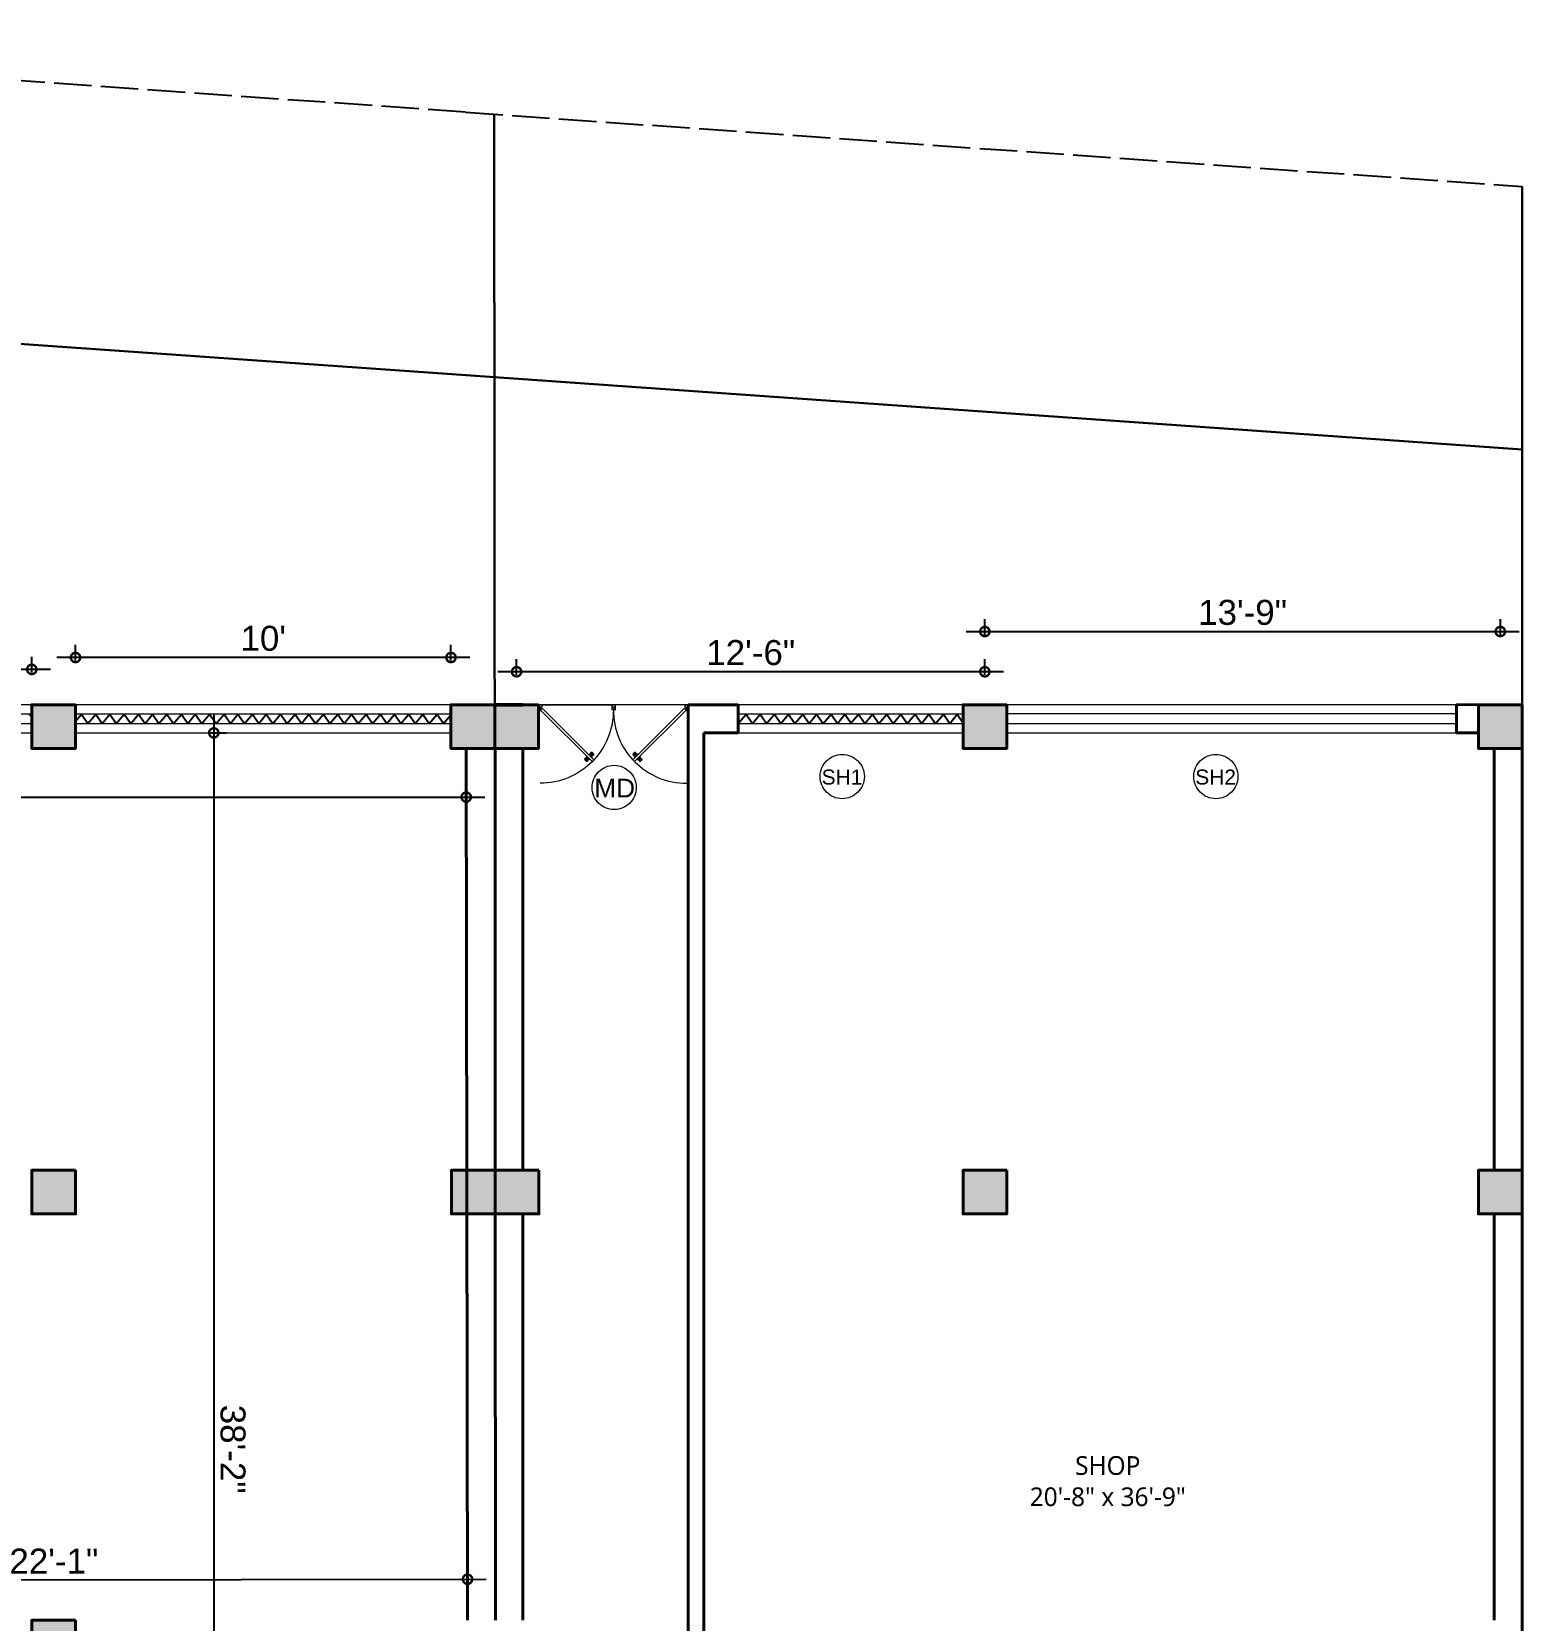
# Model space of a CAD drawing. Header units: inches. Extents: x -71 to 2682309, y -3332 to 801571.
# Drawn here: x 2643232 to 2643709, y 787845 to 788353 of the extents above; entities that cross this region are included whole.
import ezdxf

# ---------------------------------------------------------------- set-up
doc = ezdxf.new("R2010")
doc.units = ezdxf.units.IN
doc.header["$MEASUREMENT"] = 0
doc.header["$PDMODE"] = 99
for name, pattern in [('ACAD_ISO02W100', [15, 12, -3]), ('ACAD_ISO10W100', [18, 12, -3, 0, -3]), ('SOLID', [0])]:
    doc.linetypes.add(name, pattern=pattern)
for name, color, linetype, lineweight in [('CONC. OUTLINE RA', 150, 'Continuous', 40), ('ele 4', 114, 'Continuous', 9), ('elev 2', 20, 'Continuous', 25), ('HATCH RA', 8, 'Continuous', 9), ('PUERTAS', 7, 'Continuous', 13), ('TEXTURE EA', 8, 'ACAD_ISO10W100', 9), ('wall EA', 24, 'Continuous', 40), ('WALL RA', 42, 'Continuous', 50), ('Win EA', 114, 'Continuous', 5)]:
    doc.layers.add(name, color=color, linetype=linetype, lineweight=lineweight)
for name, color, linetype in [('HACTH', 7, 'Continuous'), ('lettring', 7, 'Continuous'), ('S-DIM', 7, 'Continuous'), ('text EA', 7, 'Continuous')]:
    doc.layers.add(name, color=color, linetype=linetype)
doc.styles.add('EAPL', font='arial.ttf', dxfattribs={"height": 8})
doc.styles.get("Standard").update_dxf_attribs({"font": 'arial.ttf'})
doc.dimstyles.new('EA Copy of 1-8', dxfattribs={"dimtxt": 8, "dimasz": 6, "dimexe": 4, "dimexo": 6, "dimgap": 2, "dimtad": 1, "dimdec": 0, "dimzin": 0, "dimdsep": 46, "dimlunit": 3, "dimtxsty": 'EAPL', "dimblk": 'DOTSMALL', "dimcen": -0.09, "dimdle": 6, "dimclrd": 256, "dimclre": 256, "dimclrt": 256, "dimadec": 0, "dimazin": 0, "dimtfac": 8, "dimtdec": 0, "dimtix": 1, "dimtmove": 0, "dimatfit": 3, "dimldrblk": 'OPEN30', "dimfxl": 1, "dimfxlon": 1, "dimtolj": 1, "dimtzin": 0, "dimlwd": -1, "dimlwe": -1, "dimarcsym": 0})

# ---------------------------------------------------------------- blocks, each defined once
blk = doc.blocks.new('COLUMN')
at = {"layer": 'HACTH', "lineweight": 30, "transparency": 33554541}
h = blk.add_hatch(color=256, dxfattribs=at)
h.dxf.hatch_style = 1
h.paths.add_polyline_path([(2659104.19, 784576.38), (2659090.19, 784576.38), (2659090.19, 784562.38), (2659104.19, 784562.38)])
at = {"layer": 'CONC. OUTLINE RA'}
blk.add_lwpolyline([(2659090.19, 784576.38), (2659104.19, 784576.38), (2659104.19, 784562.38), (2659090.19, 784562.38)], close=True, dxfattribs=at)
blk = doc.blocks.new('3ft')
at = {"layer": 'PUERTAS', "color": 6}
for p, q in [((1.01, 2.52), (25.23, 26.74)), ((26.05, 25.92), (1.77, 1.64)), ((26.05, 25.92), (25.23, 26.74)), ((0, 2.4), (0, 0)), ((0.72, 2.4), (0, 2.4)), ((1.6, 0), (0, 0)), ((0.72, 1.52), (0.72, 2.44)), ((0.8, 1.52), (0.72, 1.52)), ((0.8, 1.52), (0.8, 2.41)), ((0.8, 1.2), (0.8, 1.52)), ((1.6, 1.2), (0.8, 1.2)), ((1.57, 1.84), (0.94, 2.47)), ((1.63, 1.89), (0.97, 2.55)), ((1.63, 1.89), (1.57, 1.84)), ((1.77, 1.64), (1.57, 1.84)), ((1.6, 0), (1.6, 1.2)), ((34.4, 0), (34.4, 1.2)), ((34.4, 1.2), (35.2, 1.2)), ((34.4, 0), (36, 0)), ((35.2, 1.2), (35.2, 2.4)), ((35.2, 2.4), (36, 2.4)), ((36, 0), (36, 2.4))]:
    blk.add_line(p, q, dxfattribs=at)
at = {"layer": 'PUERTAS', "color": 8}
for p, q in [((22.57, 24.94), (21.65, 25.68)), ((22.63, 24.99), (21.69, 25.75)), ((22.74, 25.1), (21.84, 25.9)), ((22.13, 26.28), (21.98, 26.13)), ((22.88, 25.24), (22.01, 26.06)), ((22.13, 26.28), (22.27, 26.42)), ((22.29, 26.41), (22.27, 26.42)), ((23.16, 25.52), (22.34, 26.39)), ((23.3, 25.66), (22.5, 26.56)), ((23.41, 25.77), (22.65, 26.71)), ((22.69, 24.32), (23.02, 24.83)), ((23.46, 25.83), (22.72, 26.75)), ((22.95, 24.96), (22.84, 25.07)), ((22.98, 24.99), (22.86, 25.1)), ((23.03, 25.04), (22.91, 25.15)), ((22.91, 24.53), (23.1, 24.91)), ((23.11, 25.12), (22.99, 25.23)), ((23.13, 24.76), (23.18, 24.99)), ((23.28, 25.3), (23.17, 25.41)), ((23.36, 25.37), (23.25, 25.49)), ((23.31, 24.94), (23.28, 25.08)), ((23.41, 25.43), (23.3, 25.54)), ((23.46, 25.09), (23.32, 25.13)), ((23.44, 25.45), (23.33, 25.56)), ((23.64, 25.27), (23.41, 25.22)), ((23.87, 25.49), (23.49, 25.3)), ((24.08, 25.71), (23.57, 25.38)), ((23.63, 23.38), (24.14, 23.72)), ((23.84, 23.6), (24.22, 23.79)), ((24.07, 23.82), (24.3, 23.88)), ((24.25, 24), (24.39, 23.97)), ((24.25, 23.26), (24.99, 22.34)), ((24.27, 23.64), (24.38, 23.53)), ((24.3, 23.67), (24.41, 23.56)), ((24.3, 23.32), (25.06, 22.38)), ((24.35, 23.72), (24.46, 23.61)), ((24.4, 24.15), (24.43, 24.01)), ((24.41, 23.43), (25.2, 22.53)), ((24.43, 23.8), (24.54, 23.69)), ((24.58, 24.33), (24.52, 24.1)), ((24.55, 23.57), (25.37, 22.7)), ((24.6, 23.97), (24.72, 23.86)), ((24.8, 24.56), (24.61, 24.18)), ((25.02, 24.77), (24.68, 24.26)), ((24.68, 24.05), (24.79, 23.94)), ((24.73, 24.1), (24.85, 23.99)), ((24.76, 24.13), (24.87, 24.02)), ((24.83, 23.85), (25.7, 23.03)), ((24.97, 23.99), (25.87, 23.2)), ((25.08, 24.1), (26.02, 23.34)), ((25.14, 24.15), (26.06, 23.41)), ((25.58, 22.82), (25.43, 22.67)), ((25.58, 22.82), (25.73, 22.97)), ((25.72, 22.98), (25.73, 22.97)), ((0, 0), (36, 0))]:
    blk.add_line(p, q, dxfattribs=at)
at = {"layer": 'PUERTAS', "color": 1}
for p, q in [((21.67, 25.73), (22.17, 26.23)), ((22.49, 24.95), (21.67, 25.61)), ((21.7, 25.82), (22.14, 26.26)), ((21.73, 25.79), (21.7, 25.82)), ((22.58, 26.7), (22.14, 26.26)), ((22.67, 26.73), (22.17, 26.23)), ((22.61, 26.67), (22.58, 26.7)), ((22.6, 24.96), (23.02, 25.38)), ((22.61, 24.25), (22.92, 24.72)), ((22.62, 24.13), (22.61, 24.14)), ((22.7, 25.07), (22.71, 25.06)), ((23.45, 25.91), (22.79, 26.73)), ((22.82, 25.06), (23.08, 25.32)), ((22.94, 24.95), (22.83, 25.07)), ((22.92, 24.72), (22.92, 24.72)), ((22.93, 24.94), (23.19, 25.21)), ((22.93, 24.84), (22.93, 24.83)), ((23.44, 25.81), (23.02, 25.38)), ((23.34, 25.58), (23.08, 25.32)), ((23.46, 25.47), (23.19, 25.21)), ((23.33, 25.7), (23.34, 25.69)), ((23.45, 25.46), (23.33, 25.57)), ((23.44, 23.31), (23.45, 23.3)), ((23.56, 23.3), (24.03, 23.61)), ((23.57, 25.47), (23.57, 25.47)), ((24.15, 25.79), (23.68, 25.48)), ((23.68, 25.48), (23.68, 25.48)), ((24.03, 23.61), (24.03, 23.62)), ((24.14, 23.62), (24.14, 23.62)), ((24.25, 23.62), (24.51, 23.89)), ((24.27, 25.78), (24.26, 25.79)), ((24.26, 23.29), (24.69, 23.71)), ((24.26, 23.63), (24.37, 23.52)), ((24.26, 23.18), (24.92, 22.37)), ((24.37, 23.52), (24.63, 23.77)), ((24.37, 23.4), (24.37, 23.4)), ((24.78, 24.15), (24.51, 23.89)), ((24.89, 24.03), (24.63, 23.77)), ((25.11, 24.14), (24.69, 23.71)), ((24.77, 24.14), (24.88, 24.03)), ((24.79, 24.38), (24.78, 24.37)), ((24.78, 24.26), (24.78, 24.26)), ((25.1, 24.84), (24.79, 24.38)), ((25, 24.03), (25, 24.03)), ((25.04, 22.36), (25.54, 22.86)), ((25.09, 24.96), (25.1, 24.95)), ((25.1, 22.42), (25.13, 22.39)), ((25.13, 22.39), (25.57, 22.83)), ((25.22, 24.14), (26.03, 23.48)), ((26.04, 23.37), (25.54, 22.86)), ((26.01, 23.27), (25.57, 22.83)), ((25.98, 23.3), (26.01, 23.27))]:
    blk.add_line(p, q, dxfattribs=at)
at = {"layer": 'PUERTAS', "color": 2}
for p, q in [((21.99, 26.11), (21.98, 26.13)), ((25.42, 22.68), (25.43, 22.67))]:
    blk.add_line(p, q, dxfattribs=at)
at = {"layer": 'PUERTAS', "color": 6}
for radius in [0.155, 0.0752]:
    blk.add_circle((0.82, 2.56), radius, dxfattribs=at)
blk.add_arc((0.82, 2.56), 34.38, 359.72845, 90.03333, dxfattribs=at)
at = {"layer": 'PUERTAS', "color": 1}
for centre, start, end in [((22.54, 25.01), 231.07637, 315), ((22.67, 24.2), 135, 225), ((22.73, 26.68), 38.92363, 135), ((22.77, 25.12), 225, 315), ((22.99, 24.89), 135, 219.74275), ((22.87, 24.78), 315, 39.74275), ((23.28, 25.63), 315, 45), ((23.39, 25.86), 315, 38.92363), ((23.51, 23.36), 225, 315), ((23.51, 25.41), 50.25725, 135), ((23.62, 25.53), 230.25725, 315), ((24.09, 23.56), 50.25725, 135), ((24.2, 23.68), 230.25725, 315), ((24.2, 25.73), 45, 135), ((24.32, 23.23), 135, 218.92363), ((24.42, 23.46), 135, 225), ((24.84, 24.31), 135, 219.74275), ((24.72, 24.21), 315, 39.74275), ((24.94, 23.98), 45, 135), ((25.04, 24.89), 315, 45), ((25.17, 24.08), 51.07637, 135), ((25.98, 23.42), 315, 51.07637), ((24.98, 22.42), 218.92363, 315)]:
    blk.add_arc(centre, 0.08, start, end, dxfattribs=at)
blk = doc.blocks.new('*U327')
at = {"color": 3, "xscale": -1}
blk.add_blockref('3ft', (42, 0), dxfattribs=at)
blk = doc.blocks.new('_DotSmall')
at = {"color": 0, "linetype": 'ByBlock', "const_width": 0.5}
blk.add_lwpolyline([(-0.0625, 0, 1), (0.0625, 0, 1)], format="xyb", close=True, dxfattribs=at)
blk = doc.blocks.new('*D686')
at = {"layer": 'Defpoints', "color": 0, "transparency": 16777216}
for p in [(2643701.95, 788161.11), (2643536.94, 788137.71), (2643701.95, 788137.71)]:
    blk.add_point(p, dxfattribs=at)
at = {"layer": 'lettring', "transparency": 16777216}
for p, q in [((2643536.94, 788160.11), (2643536.94, 788165.11)), ((2643701.95, 788160.11), (2643701.95, 788165.11)), ((2643530.94, 788161.11), (2643707.95, 788161.11))]:
    blk.add_line(p, q, dxfattribs=at)
at = {"layer": 'lettring', "transparency": 16777216, "xscale": 6, "yscale": 6, "zscale": 6, "rotation": 180}
blk.add_blockref('_DotSmall', (2643536.94, 788161.11), dxfattribs=at)
at = {"layer": 'lettring', "transparency": 16777216, "xscale": 6, "yscale": 6, "zscale": 6}
blk.add_blockref('_DotSmall', (2643701.95, 788161.11), dxfattribs=at)
at = {"layer": 'lettring', "transparency": 16777216, "insert": (2643619.45, 788167.2), "char_height": 8, "attachment_point": 5, "style": 'EAPL'}
blk.add_mtext('\\A1;13\'-9"', dxfattribs=at)
blk = doc.blocks.new('_Open30')
at = {"color": 0, "linetype": 'ByBlock', "lineweight": -2}
for p, q in [((-1, 0.268), (0, 0)), ((0, 0), (-1, -0.268)), ((0, 0), (-1, 0))]:
    blk.add_line(p, q, dxfattribs=at)
blk = doc.blocks.new('*D678')
at = {"layer": 'Defpoints', "color": 0, "transparency": 16777216}
for p in [(2643387.05, 788148.25), (2643387.05, 788137.71), (2643536.94, 788137.71)]:
    blk.add_point(p, dxfattribs=at)
at = {"layer": 'lettring', "transparency": 16777216}
for p, q in [((2643387.05, 788147.25), (2643387.05, 788152.25)), ((2643536.94, 788147.25), (2643536.94, 788152.25)), ((2643542.94, 788148.25), (2643381.05, 788148.25))]:
    blk.add_line(p, q, dxfattribs=at)
at = {"layer": 'lettring', "transparency": 16777216, "xscale": 6, "yscale": 6, "zscale": 6}
for p, rotation in [((2643387.05, 788148.25), 179.9999870212563), ((2643536.94, 788148.25), 359.9999870212563)]:
    blk.add_blockref('_DotSmall', p, dxfattribs=dict(at, rotation=rotation))
at = {"layer": 'lettring', "transparency": 16777216, "insert": (2643462, 788154.34), "char_height": 8, "attachment_point": 5, "rotation": 360, "style": 'EAPL'}
blk.add_mtext('\\A1;12\'-6"', dxfattribs=at)
blk = doc.blocks.new('*D679')
at = {"layer": 'Defpoints', "color": 0, "transparency": 16777216}
for p in [(2643245.85, 788152.81), (2643245.85, 788137.7), (2643366.05, 788137.71)]:
    blk.add_point(p, dxfattribs=at)
at = {"layer": 'lettring', "transparency": 16777216}
for p, q in [((2643245.85, 788151.81), (2643245.85, 788156.81)), ((2643366.05, 788151.81), (2643366.05, 788156.81)), ((2643372.05, 788152.81), (2643239.85, 788152.81))]:
    blk.add_line(p, q, dxfattribs=at)
at = {"layer": 'lettring', "transparency": 16777216, "xscale": 6, "yscale": 6, "zscale": 6}
for p, rotation in [((2643245.85, 788152.81), 180.0035266557146), ((2643366.05, 788152.81), 0.003526655714578552)]:
    blk.add_blockref('_DotSmall', p, dxfattribs=dict(at, rotation=rotation))
at = {"layer": 'lettring', "transparency": 16777216, "insert": (2643305.95, 788158.89), "char_height": 8, "attachment_point": 5, "rotation": 0.0035, "style": 'EAPL'}
blk.add_mtext("\\A1;10'", dxfattribs=at)
blk = doc.blocks.new('*D680')
at = {"transparency": 16777216}
for p, q in [((2643237.85, 788149), (2643054.67, 788149.01)), ((2643060.67, 788148.01), (2643060.67, 788153.01)), ((2643231.85, 788148), (2643231.85, 788153))]:
    blk.add_line(p, q, dxfattribs=at)
at = {"layer": 'Defpoints', "color": 0, "transparency": 16777216}
for p in [(2643060.67, 788149.01), (2643060.67, 788137.71), (2643231.85, 788137.7)]:
    blk.add_point(p, dxfattribs=at)
at = {"transparency": 16777216, "xscale": 6, "yscale": 6, "zscale": 6}
for p, rotation in [((2643060.67, 788149.01), 179.9978990133593), ((2643231.85, 788149), 359.9978990133593)]:
    blk.add_blockref('_DotSmall', p, dxfattribs=dict(at, rotation=rotation))
at = {"lineweight": 30, "transparency": 16777216, "insert": (2643146.26, 788155.09), "char_height": 8, "attachment_point": 5, "rotation": 359.9979, "style": 'EAPL'}
blk.add_mtext('\\A1;14\'-3"', dxfattribs=at)
blk = doc.blocks.new('*D682')
at = {"layer": 'Defpoints', "color": 0, "transparency": 16777216}
for p in [(2643371.34, 787857.82), (2643106.55, 787844.71), (2643371.36, 787845.13)]:
    blk.add_point(p, dxfattribs=at)
at = {"layer": 'S-DIM', "transparency": 16777216}
for p, q in [((2643106.54, 787856.4), (2643106.53, 787861.4)), ((2643371.34, 787856.82), (2643371.33, 787861.82)), ((2643100.53, 787857.4), (2643377.34, 787857.83))]:
    blk.add_line(p, q, dxfattribs=at)
at = {"layer": 'S-DIM', "transparency": 16777216, "xscale": 6, "yscale": 6, "zscale": 6}
for p, rotation in [((2643106.53, 787857.4), 180.09063635246), ((2643371.34, 787857.82), 0.090636352459989)]:
    blk.add_blockref('_DotSmall', p, dxfattribs=dict(at, rotation=rotation))
at = {"layer": 'S-DIM', "transparency": 16777216, "insert": (2643238.93, 787863.63), "char_height": 8, "attachment_point": 5, "rotation": 0.0906, "style": 'EAPL'}
blk.add_mtext('\\A1;22\'-1"', dxfattribs=at)
blk = doc.blocks.new('*D683')
at = {"layer": 'Defpoints', "color": 0, "transparency": 16777216}
for p in [(2643055.82, 788123.58), (2643370.92, 788123.71), (2643370.92, 788108.13)]:
    blk.add_point(p, dxfattribs=at)
at = {"layer": 'S-DIM', "transparency": 16777216}
for p, q in [((2643049.83, 788108), (2643376.92, 788108.13)), ((2643055.83, 788109), (2643055.83, 788104)), ((2643370.92, 788109.13), (2643370.92, 788104.13))]:
    blk.add_line(p, q, dxfattribs=at)
at = {"layer": 'S-DIM', "transparency": 16777216, "xscale": 6, "yscale": 6, "zscale": 6}
for p, rotation in [((2643055.83, 788108), 180.0229430223252), ((2643370.92, 788108.13), 0.02294302232514754)]:
    blk.add_blockref('_DotSmall', p, dxfattribs=dict(at, rotation=rotation))
at = {"layer": 'S-DIM', "transparency": 16777216, "insert": (2643213.37, 788114.15), "char_height": 8, "attachment_point": 5, "rotation": 0.0229, "style": 'EAPL'}
blk.add_mtext('\\A1;26\'-3"', dxfattribs=at)
blk = doc.blocks.new('*D685')
at = {"layer": 'Defpoints', "color": 0, "transparency": 16777216}
for p in [(2643245.85, 788128.68), (2643245.86, 787670.21), (2643290.13, 787670.21)]:
    blk.add_point(p, dxfattribs=at)
at = {"layer": 'S-DIM', "transparency": 16777216}
for p, q in [((2643290.12, 788134.68), (2643290.13, 787664.21)), ((2643289.12, 788128.68), (2643294.12, 788128.68)), ((2643289.13, 787670.21), (2643294.13, 787670.21))]:
    blk.add_line(p, q, dxfattribs=at)
at = {"layer": 'S-DIM', "transparency": 16777216, "xscale": 6, "yscale": 6, "zscale": 6}
for p, rotation in [((2643290.12, 788128.68), 90.00139359748304), ((2643290.13, 787670.21), 270.0013935974831)]:
    blk.add_blockref('_DotSmall', p, dxfattribs=dict(at, rotation=rotation))
at = {"layer": 'S-DIM', "transparency": 16777216, "insert": (2643296.21, 787899.44), "char_height": 8, "attachment_point": 5, "rotation": 270.0014, "style": 'EAPL'}
blk.add_mtext('\\A1;38\'-2"', dxfattribs=at)

msp = doc.modelspace()

# ---------------------------------------------------------------- linework, layer by layer
at = {"linetype": 'ACAD_ISO02W100'}
for q in [(2643004.93, 788353.06), (2643708.95, 788303.54)]:
    msp.add_line((2643370.69, 788327.33), q, dxfattribs=at)
at = {"color": 244, "lineweight": 30, "true_color": 0x991b1e}
for p, q in [((2643379.87, 788326.69), (2643380.31, 787844.7)), ((2643708.95, 788303.54), (2643708.95, 787531.33)), ((2643364.8, 788243.54), (2643020.44, 788267.76)), ((2643364.8, 788243.54), (2643708.95, 788219.33))]:
    msp.add_line(p, q, dxfattribs=at)
at = {"layer": 'ele 4', "linetype": 'SOLID'}
for p, q in [((2643231.85, 788137.7), (2643044.1, 788137.71)), ((2643231.85, 788134.71), (2643060.67, 788134.71)), ((2643366.05, 788137.7), (2643245.85, 788137.7)), ((2643366.05, 788134.71), (2643245.85, 788134.71)), ((2643708.95, 788137.71), (2643380.05, 788137.71)), ((2643529.94, 788134.71), (2643458.01, 788134.71)), ((2643687.95, 788134.75), (2643543.94, 788134.75)), ((2643060.67, 788131.68), (2643231.85, 788131.68)), ((2643060.67, 788128.68), (2643231.85, 788128.68)), ((2643245.85, 788131.68), (2643366.05, 788131.68)), ((2643245.85, 788128.68), (2643366.05, 788128.68)), ((2643458.01, 788131.68), (2643529.94, 788131.68)), ((2643458.01, 788128.68), (2643529.94, 788128.68)), ((2643543.94, 788131.71), (2643687.95, 788131.71)), ((2643543.94, 788128.71), (2643687.95, 788128.71))]:
    msp.add_line(p, q, dxfattribs=at)
at = {"layer": 'elev 2'}
for p, q in [((2643231.15, 788134.71), (2643231.85, 788133.68)), ((2643245.85, 788132.44), (2643247.75, 788134.71)), ((2643247.75, 788134.71), (2643249.83, 788131.68)), ((2643249.83, 788131.68), (2643252.37, 788134.71)), ((2643252.37, 788134.71), (2643254.43, 788131.68)), ((2643254.43, 788131.68), (2643256.8, 788134.71)), ((2643256.8, 788134.71), (2643258.89, 788131.68)), ((2643258.89, 788131.68), (2643261.43, 788134.71)), ((2643261.43, 788134.71), (2643263.51, 788131.68)), ((2643263.51, 788131.68), (2643266.05, 788134.71)), ((2643266.05, 788134.71), (2643268.11, 788131.68)), ((2643268.11, 788131.68), (2643270.48, 788134.71)), ((2643270.48, 788134.71), (2643272.57, 788131.68)), ((2643272.57, 788131.68), (2643275.11, 788134.71)), ((2643275.11, 788134.71), (2643277.19, 788131.68)), ((2643277.19, 788131.68), (2643279.73, 788134.71)), ((2643279.73, 788134.71), (2643281.79, 788131.68)), ((2643281.79, 788131.68), (2643284.16, 788134.71)), ((2643284.16, 788134.71), (2643286.25, 788131.68)), ((2643286.25, 788131.68), (2643288.78, 788134.71)), ((2643288.78, 788134.71), (2643290.87, 788131.68)), ((2643290.87, 788131.68), (2643293.41, 788134.71)), ((2643293.41, 788134.71), (2643295.46, 788131.68)), ((2643295.46, 788131.68), (2643297.84, 788134.71)), ((2643297.84, 788134.71), (2643299.92, 788131.68)), ((2643299.92, 788131.68), (2643302.46, 788134.71)), ((2643299.92, 788131.68), (2643302.46, 788134.71)), ((2643302.46, 788134.71), (2643304.52, 788131.68)), ((2643304.52, 788131.68), (2643306.89, 788134.71)), ((2643306.89, 788134.71), (2643308.98, 788131.68)), ((2643308.98, 788131.68), (2643311.52, 788134.71)), ((2643311.52, 788134.71), (2643313.6, 788131.68)), ((2643313.6, 788131.68), (2643316.14, 788134.71)), ((2643316.14, 788134.71), (2643318.2, 788131.68)), ((2643318.2, 788131.68), (2643320.57, 788134.71)), ((2643320.57, 788134.71), (2643322.66, 788131.68)), ((2643322.66, 788131.68), (2643325.2, 788134.71)), ((2643325.2, 788134.71), (2643327.28, 788131.68)), ((2643327.28, 788131.68), (2643329.82, 788134.71)), ((2643329.82, 788134.71), (2643331.88, 788131.68)), ((2643331.88, 788131.68), (2643334.25, 788134.71)), ((2643334.25, 788134.71), (2643336.34, 788131.68)), ((2643336.34, 788131.68), (2643338.88, 788134.71)), ((2643338.88, 788134.71), (2643340.96, 788131.68)), ((2643340.96, 788131.68), (2643343.5, 788134.71)), ((2643343.5, 788134.71), (2643345.56, 788131.68)), ((2643345.56, 788131.68), (2643347.93, 788134.71)), ((2643347.93, 788134.71), (2643350.02, 788131.68)), ((2643350.02, 788131.68), (2643352.55, 788134.71)), ((2643350.02, 788131.68), (2643352.55, 788134.71)), ((2643352.55, 788134.71), (2643354.61, 788131.68)), ((2643354.61, 788131.68), (2643356.99, 788134.71)), ((2643356.99, 788134.71), (2643359.07, 788131.68)), ((2643359.07, 788131.68), (2643361.61, 788134.71)), ((2643361.61, 788134.71), (2643363.69, 788131.68)), ((2643363.69, 788131.68), (2643366.05, 788134.49)), ((2643458.01, 788131.68), (2643460.55, 788134.71)), ((2643460.55, 788134.71), (2643462.61, 788131.68)), ((2643462.61, 788131.68), (2643464.98, 788134.71)), ((2643464.98, 788134.71), (2643467.07, 788131.68)), ((2643467.07, 788131.68), (2643469.61, 788134.71)), ((2643469.61, 788134.71), (2643471.66, 788131.68)), ((2643471.66, 788131.68), (2643474.04, 788134.71)), ((2643474.04, 788134.71), (2643476.12, 788131.68)), ((2643476.12, 788131.68), (2643478.66, 788134.71)), ((2643478.66, 788134.71), (2643480.72, 788131.68)), ((2643480.72, 788131.68), (2643483.09, 788134.71)), ((2643483.09, 788134.71), (2643485.18, 788131.68)), ((2643485.18, 788131.68), (2643487.72, 788134.71)), ((2643487.72, 788134.71), (2643489.77, 788131.68)), ((2643489.77, 788131.68), (2643492.15, 788134.71)), ((2643492.15, 788134.71), (2643494.23, 788131.68)), ((2643493.98, 788131.68), (2643496.52, 788134.71)), ((2643496.52, 788134.71), (2643498.57, 788131.68)), ((2643498.57, 788131.68), (2643500.95, 788134.71)), ((2643500.95, 788134.71), (2643503.03, 788131.68)), ((2643503.03, 788131.68), (2643505.57, 788134.71)), ((2643505.57, 788134.71), (2643507.63, 788131.68)), ((2643507.63, 788131.68), (2643510, 788134.71)), ((2643510, 788134.71), (2643512.09, 788131.68)), ((2643512.09, 788131.68), (2643514.63, 788134.71)), ((2643514.63, 788134.71), (2643516.68, 788131.68)), ((2643516.68, 788131.68), (2643519.06, 788134.71)), ((2643519.06, 788134.71), (2643521.14, 788131.68)), ((2643521.14, 788131.68), (2643523.68, 788134.71)), ((2643523.68, 788134.71), (2643525.74, 788131.68)), ((2643525.74, 788131.68), (2643528.11, 788134.71)), ((2643528.11, 788134.71), (2643529.94, 788132.05))]:
    msp.add_line(p, q, dxfattribs=at)
at = {"layer": 'TEXTURE EA', "linetype": 'ACAD_ISO10W100', "ltscale": 4}
for centre in [(2643418.28, 788111.21), (2643491.28, 788114.71), (2643610.88, 788114.71)]:
    msp.add_circle(centre, 7.09, dxfattribs=at)
at = {"layer": 'wall EA'}
for p, q in [((2643442.01, 788137.71), (2643458.01, 788137.71)), ((2643442.02, 787815.71), (2643442.02, 788137.71)), ((2643458.01, 788128.71), (2643458.01, 788137.71)), ((2643687.95, 788137.75), (2643687.95, 788128.71)), ((2643694.95, 788137.71), (2643687.95, 788137.75)), ((2643447.01, 788128.71), (2643458.01, 788128.71)), ((2643447.02, 788128.71), (2643447.02, 787670.21)), ((2643687.95, 788128.71), (2643694.95, 788128.71)), ((2643370.92, 788123.71), (2643371.36, 787844.7)), ((2643380.2, 787976.71), (2643380.2, 788123.71)), ((2643389.02, 787988.71), (2643389.02, 788123.71)), ((2643699.96, 788123.71), (2643699.96, 787988.71)), ((2643708.96, 788123.71), (2643708.86, 787547.33)), ((2643380.34, 787844.7), (2643380.2, 787974.71)), ((2643389.02, 787844.7), (2643389.02, 787974.71)), ((2643699.96, 787974.71), (2643699.96, 787844.7))]:
    msp.add_line(p, q, dxfattribs=at)
at = {"layer": 'WALL RA'}
msp.add_line((2643380.05, 788137.71), (2643389.01, 788137.71), dxfattribs=at)

# ---------------------------------------------------------------- block references
at = {"layer": 'HATCH RA', "lineweight": 30, "rotation": 270}
for p in [(1858669.47, 3447227.89), (1858803.67, 3447227.9), (1858817.67, 3447227.9), (1858967.57, 3447227.9), (1859132.57, 3447227.9), (1858669.48, 3447078.9), (1858803.82, 3447078.9), (1858817.82, 3447078.9), (1858967.58, 3447078.9), (1859132.58, 3447078.9), (1858669.48, 3446934.9)]:
    msp.add_blockref('COLUMN', p, dxfattribs=at)
at = {"layer": 'Win EA', "yscale": 0.6812915640384177, "zscale": 0.6812915640384177, "rotation": 180}
for p, xscale in [((2643422.66, 788137.71), 0.6812915640384177), ((2643413.4, 788137.71), -0.6812915640384177)]:
    msp.add_blockref('*U327', p, dxfattribs=dict(at, xscale=xscale))

# ---------------------------------------------------------------- texts
at = {"layer": 'text EA', "attachment_point": 2}
for s, insert, char_height, width in [('MD', (2643418.45, 788114.01), 6, 11.1695), ('SH1', (2643491.21, 788116.95), 4.8, 8.9356), ('SH2', (2643610.81, 788116.95), 4.8, 8.9356), ('{\\fTrebuchet MS|b0|i0|c0|p34;SHOP\\P20\'-8" x 36\'-9"}', (2643576.29, 787897.21), 6, 87.9157)]:
    msp.add_mtext(s, dxfattribs=dict(at, insert=insert, char_height=char_height, width=width))

# ---------------------------------------------------------------- dimensions: what is measured, and where the dimension line sits
at = {"color": 244, "lineweight": 30, "true_color": 0x991b1e}
dim = msp.add_aligned_dim(p1=(2643231.85, 788137.7), p2=(2643060.67, 788137.71), distance=-11.3, dimstyle='EA Copy of 1-8', dxfattribs=at)
dim.commit()
dim.dimension.update_dxf_attribs({"geometry": '*D680', "text_midpoint": (2643146.26, 788155.09)})
at = {"layer": 'lettring'}
for p1, p2, distance, picture, middle in [((2643536.94, 788137.71), (2643701.95, 788137.71), 23.4, '*D686', (2643619.45, 788167.2)), ((2643366.05, 788137.71), (2643245.85, 788137.7), -15.1, '*D679', (2643305.95, 788158.89)), ((2643536.94, 788137.71), (2643387.05, 788137.71), -10.54, '*D678', (2643462, 788154.34))]:
    dim = msp.add_aligned_dim(p1=p1, p2=p2, distance=distance, dimstyle='EA Copy of 1-8', dxfattribs=at)
    dim.commit()
    dim.dimension.update_dxf_attribs({"geometry": picture, "text_midpoint": middle})
at = {"layer": 'S-DIM'}
for p1, p2, distance, picture, middle in [((2643245.85, 788128.68), (2643245.86, 787670.21), 44.27, '*D685', (2643296.21, 787899.44)), ((2643055.82, 788123.58), (2643370.92, 788123.71), -15.58, '*D683', (2643213.37, 788114.15)), ((2643106.55, 787844.71), (2643371.36, 787845.13), 12.7, '*D682', (2643238.93, 787863.63))]:
    dim = msp.add_aligned_dim(p1=p1, p2=p2, distance=distance, dimstyle='EA Copy of 1-8', dxfattribs=at)
    dim.commit()
    dim.dimension.update_dxf_attribs({"geometry": picture, "text_midpoint": middle})

doc.saveas('drawing.dxf')
